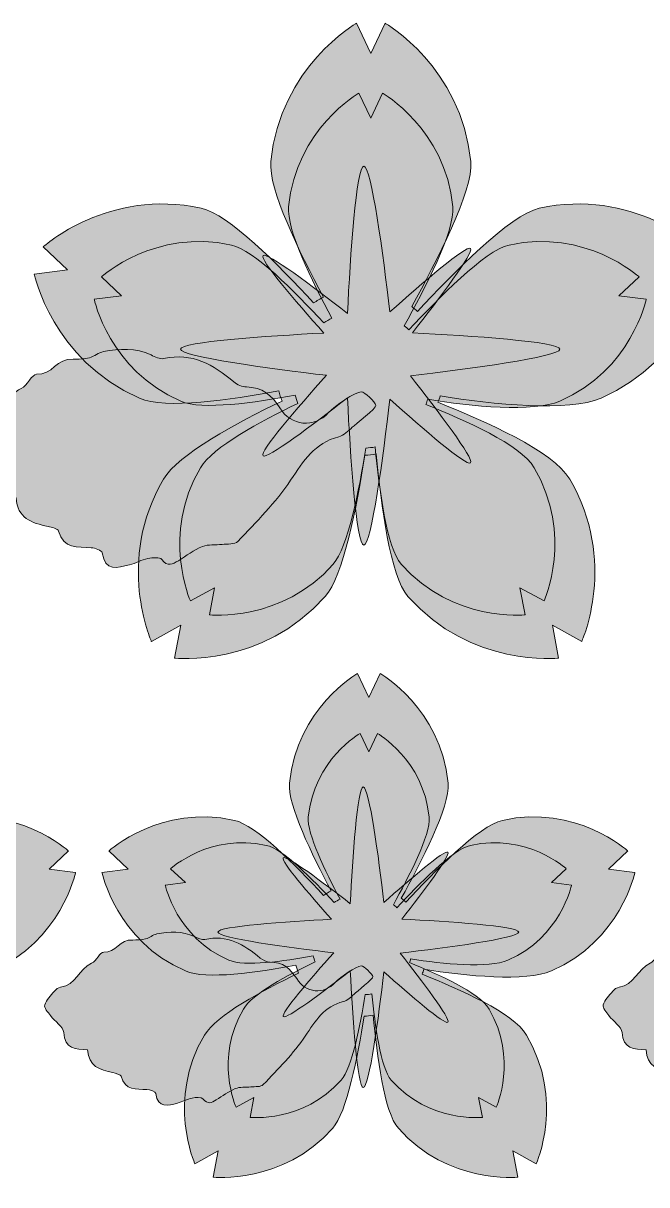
# Model space of a CAD drawing. Header units: inches. Extents: x 0 to 7.76, y -4.48 to -0.03.
# Drawn here: x 3.932 to 4.799, y -4.478 to -2.862 of the extents above; entities that cross this region are included whole.
import ezdxf

# ---------------------------------------------------------------- set-up
doc = ezdxf.new("R2010")
doc.units = ezdxf.units.IN
doc.header["$MEASUREMENT"] = 0
doc.layers.add('Layer 1', color=7, linetype='Continuous')

msp = doc.modelspace()

# ---------------------------------------------------------------- hatches: boundary and pattern name
at = {"layer": 'Layer 1', "true_color": 0xf39dc3}
h = msp.add_hatch(color=21, dxfattribs=at)
h.dxf.hatch_style = 2
edge = h.paths.add_edge_path()
edge.add_spline(control_points=[(4.8357, -3.2049), (4.8357, -3.2049), (4.8697, -3.1729), (4.8697, -3.1729), (4.8697, -3.1729), (4.779, -3.0905), (4.6498, -3.1192), (4.6087, -3.1283), (4.5295, -3.2103), (4.4804, -3.2628), (4.4779, -3.2604), (4.4752, -3.2582), (4.4725, -3.256), (4.5065, -3.1937), (4.5585, -3.095), (4.5546, -3.0542), (4.5419, -2.9224), (4.4355, -2.8616), (4.4355, -2.8616), (4.4355, -2.8616), (4.4156, -2.9039), (4.4156, -2.9039), (4.4156, -2.9039), (4.3957, -2.8616), (4.3957, -2.8616), (4.3957, -2.8616), (4.2893, -2.9224), (4.2766, -3.0542), (4.273, -3.0923), (4.3158, -3.1795), (4.3498, -3.2431), (4.345, -3.2454), (4.3404, -3.2479), (4.3361, -3.2509), (4.2866, -3.1973), (4.2181, -3.1276), (4.1798, -3.1192), (4.0506, -3.0905), (3.9599, -3.1729), (3.9599, -3.1729), (3.9599, -3.1729), (3.994, -3.2049), (3.994, -3.2049), (3.994, -3.2049), (3.9476, -3.2108), (3.9476, -3.2108), (3.9476, -3.2108), (3.9726, -3.3307), (4.0939, -3.3835), (4.1303, -3.3993), (4.2202, -3.386), (4.2878, -3.3733), (4.289, -3.3782), (4.2904, -3.3829), (4.2921, -3.3875), (4.2293, -3.4177), (4.1479, -3.4614), (4.1273, -3.4963), (4.0601, -3.6103), (4.1105, -3.722), (4.1105, -3.722), (4.1105, -3.722), (4.1514, -3.6995), (4.1514, -3.6995), (4.1514, -3.6995), (4.1427, -3.7454), (4.1427, -3.7454), (4.1427, -3.7454), (4.2645, -3.7588), (4.3522, -3.6596), (4.3771, -3.6314), (4.3961, -3.5343), (4.4074, -3.463), (4.4127, -3.4627), (4.4179, -3.4621), (4.4229, -3.4611), (4.4304, -3.5327), (4.4422, -3.6312), (4.4673, -3.6596), (4.555, -3.7588), (4.6768, -3.7454), (4.6768, -3.7454), (4.6768, -3.7454), (4.6681, -3.6995), (4.6681, -3.6995), (4.6681, -3.6995), (4.709, -3.722), (4.709, -3.722), (4.709, -3.722), (4.7594, -3.6103), (4.6922, -3.4963), (4.6687, -3.4564), (4.5751, -3.4163), (4.509, -3.3892), (4.5101, -3.3863), (4.5112, -3.3834), (4.5121, -3.3804), (4.5849, -3.3927), (4.6915, -3.4027), (4.7357, -3.3835), (4.8571, -3.3307), (4.882, -3.2108), (4.882, -3.2108), (4.882, -3.2108), (4.8357, -3.2049), (4.8357, -3.2049)], knot_values=[0, 0, 0, 0, 1, 1, 1, 2, 2, 2, 3, 3, 3, 4, 4, 4, 5, 5, 5, 6, 6, 6, 7, 7, 7, 8, 8, 8, 9, 9, 9, 10, 10, 10, 11, 11, 11, 12, 12, 12, 13, 13, 13, 14, 14, 14, 15, 15, 15, 16, 16, 16, 17, 17, 17, 18, 18, 18, 19, 19, 19, 20, 20, 20, 21, 21, 21, 22, 22, 22, 23, 23, 23, 24, 24, 24, 25, 25, 25, 26, 26, 26, 27, 27, 27, 28, 28, 28, 29, 29, 29, 30, 30, 30, 31, 31, 31, 32, 32, 32, 33, 33, 33, 34, 34, 34, 35, 35, 35, 35], degree=3, periodic=1)
at = {"layer": 'Layer 1', "true_color": 0xf5b9d4}
h = msp.add_hatch(color=254, dxfattribs=at)
h.dxf.hatch_style = 2
edge = h.paths.add_edge_path()
edge.add_spline(control_points=[(4.7606, -3.2409), (4.7606, -3.2409), (4.7886, -3.2146), (4.7886, -3.2146), (4.7886, -3.2146), (4.7141, -3.1469), (4.6079, -3.1704), (4.5741, -3.1779), (4.509, -3.2454), (4.4687, -3.2885), (4.4666, -3.2865), (4.4645, -3.2846), (4.4622, -3.2829), (4.4902, -3.2317), (4.5329, -3.1506), (4.5297, -3.1171), (4.5192, -3.0088), (4.4318, -2.9589), (4.4318, -2.9589), (4.4318, -2.9589), (4.4155, -2.9936), (4.4155, -2.9936), (4.4155, -2.9936), (4.3991, -2.9589), (4.3991, -2.9589), (4.3991, -2.9589), (4.3117, -3.0088), (4.3013, -3.1171), (4.2983, -3.1484), (4.3335, -3.2201), (4.3614, -3.2723), (4.3575, -3.2742), (4.3537, -3.2763), (4.3501, -3.2787), (4.3095, -3.2346), (4.2531, -3.1774), (4.2217, -3.1704), (4.1156, -3.1469), (4.041, -3.2146), (4.041, -3.2146), (4.041, -3.2146), (4.069, -3.2409), (4.069, -3.2409), (4.069, -3.2409), (4.0309, -3.2457), (4.0309, -3.2457), (4.0309, -3.2457), (4.0514, -3.3443), (4.1512, -3.3876), (4.181, -3.4006), (4.2549, -3.3897), (4.3105, -3.3793), (4.3114, -3.3833), (4.3126, -3.3871), (4.314, -3.3909), (4.2623, -3.4158), (4.1955, -3.4517), (4.1786, -3.4803), (4.1234, -3.574), (4.1648, -3.6658), (4.1648, -3.6658), (4.1648, -3.6658), (4.1984, -3.6473), (4.1984, -3.6473), (4.1984, -3.6473), (4.1912, -3.685), (4.1912, -3.685), (4.1912, -3.685), (4.2913, -3.696), (4.3634, -3.6145), (4.3838, -3.5914), (4.3995, -3.5116), (4.4087, -3.4529), (4.413, -3.4527), (4.4173, -3.4522), (4.4215, -3.4514), (4.4276, -3.5102), (4.4373, -3.5912), (4.458, -3.6145), (4.53, -3.696), (4.6301, -3.685), (4.6301, -3.685), (4.6301, -3.685), (4.6229, -3.6473), (4.6229, -3.6473), (4.6229, -3.6473), (4.6566, -3.6658), (4.6566, -3.6658), (4.6566, -3.6658), (4.6979, -3.574), (4.6427, -3.4803), (4.6234, -3.4475), (4.5465, -3.4146), (4.4922, -3.3923), (4.4931, -3.3899), (4.494, -3.3875), (4.4947, -3.3851), (4.5545, -3.3952), (4.6422, -3.4034), (4.6785, -3.3876), (4.7782, -3.3443), (4.7987, -3.2457), (4.7987, -3.2457), (4.7987, -3.2457), (4.7606, -3.2409), (4.7606, -3.2409)], knot_values=[0, 0, 0, 0, 1, 1, 1, 2, 2, 2, 3, 3, 3, 4, 4, 4, 5, 5, 5, 6, 6, 6, 7, 7, 7, 8, 8, 8, 9, 9, 9, 10, 10, 10, 11, 11, 11, 12, 12, 12, 13, 13, 13, 14, 14, 14, 15, 15, 15, 16, 16, 16, 17, 17, 17, 18, 18, 18, 19, 19, 19, 20, 20, 20, 21, 21, 21, 22, 22, 22, 23, 23, 23, 24, 24, 24, 25, 25, 25, 26, 26, 26, 27, 27, 27, 28, 28, 28, 29, 29, 29, 30, 30, 30, 31, 31, 31, 32, 32, 32, 33, 33, 33, 34, 34, 34, 35, 35, 35, 35], degree=3, periodic=1)
at = {"layer": 'Layer 1', "true_color": 0xec008b}
h = msp.add_hatch(color=230, dxfattribs=at)
h.dxf.hatch_style = 2
edge = h.paths.add_edge_path()
edge.add_spline(control_points=[(4.6786, -3.3153), (4.6786, -3.3048), (4.5522, -3.2966), (4.4736, -3.2926), (4.5109, -3.2447), (4.5594, -3.1804), (4.5542, -3.1752), (4.5489, -3.1699), (4.4873, -3.2231), (4.4422, -3.2635), (4.4328, -3.1847), (4.4163, -3.0606), (4.4059, -3.0606), (4.3953, -3.0606), (4.3871, -3.1869), (4.3831, -3.2655), (4.3352, -3.2282), (4.2709, -3.1797), (4.2657, -3.185), (4.2605, -3.1901), (4.3105, -3.2482), (4.3504, -3.2929), (4.2715, -3.297), (4.1511, -3.305), (4.1511, -3.3153), (4.1511, -3.3258), (4.2753, -3.3423), (4.354, -3.3517), (4.3136, -3.3968), (4.2604, -3.4584), (4.2657, -3.4637), (4.2709, -3.4689), (4.3352, -3.4204), (4.3831, -3.3831), (4.3871, -3.4617), (4.3953, -3.5881), (4.4059, -3.5881), (4.4163, -3.5881), (4.4328, -3.4639), (4.4422, -3.3851), (4.4873, -3.4255), (4.5489, -3.4787), (4.5542, -3.4735), (4.5595, -3.4681), (4.5083, -3.4004), (4.4706, -3.3523), (4.549, -3.343), (4.6786, -3.3261), (4.6786, -3.3153)], knot_values=[0, 0, 0, 0, 1, 1, 1, 2, 2, 2, 3, 3, 3, 4, 4, 4, 5, 5, 5, 6, 6, 6, 7, 7, 7, 8, 8, 8, 9, 9, 9, 10, 10, 10, 11, 11, 11, 12, 12, 12, 13, 13, 13, 14, 14, 14, 15, 15, 15, 16, 16, 16, 16], degree=3, periodic=1)
at = {"layer": 'Layer 1', "true_color": 0x38b449}
h = msp.add_hatch(color=95, dxfattribs=at)
h.dxf.hatch_style = 2
edge = h.paths.add_edge_path()
edge.add_spline(control_points=[(3.9226, -3.5221), (3.9013, -3.5208), (3.8827, -3.5202), (3.8806, -3.4917), (3.8798, -3.4813), (3.865, -3.4721), (3.8573, -3.4618), (3.853, -3.4561), (3.8459, -3.448), (3.8474, -3.4432), (3.8502, -3.4342), (3.8579, -3.4265), (3.8643, -3.4189), (3.867, -3.4157), (3.8713, -3.4125), (3.8752, -3.4121), (3.9018, -3.4091), (3.9076, -3.3796), (3.9295, -3.3701), (3.9381, -3.3664), (3.9443, -3.3498), (3.9508, -3.3503), (3.9723, -3.3519), (3.9792, -3.3273), (4.0016, -3.3292), (4.0091, -3.3289), (4.0172, -3.3295), (4.0243, -3.3273), (4.0312, -3.3252), (4.0368, -3.3201), (4.0441, -3.3186), (4.0657, -3.3145), (4.0886, -3.313), (4.1101, -3.3233), (4.1156, -3.326), (4.1226, -3.3296), (4.1279, -3.3284), (4.1673, -3.3194), (4.1969, -3.3371), (4.2251, -3.3609), (4.2297, -3.3648), (4.2366, -3.3679), (4.2425, -3.3679), (4.2644, -3.368), (4.2782, -3.3794), (4.289, -3.397), (4.3048, -3.4227), (4.3366, -3.4255), (4.3568, -3.4036), (4.3652, -3.3945), (4.3939, -3.3746), (4.4023, -3.3745), (4.4068, -3.3745), (4.4214, -3.389), (4.4228, -3.3935), (4.4239, -3.3971), (4.3936, -3.4204), (4.3898, -3.424), (4.3843, -3.4293), (4.378, -3.4355), (4.371, -3.4373), (4.3376, -3.4457), (4.3219, -3.4708), (4.3041, -3.4977), (4.2836, -3.5288), (4.2562, -3.5556), (4.2306, -3.5831), (4.2266, -3.5874), (4.2162, -3.5861), (4.2087, -3.587), (4.1996, -3.5881), (4.1896, -3.5867), (4.1815, -3.59), (4.1697, -3.5949), (4.1592, -3.6029), (4.1481, -3.6097), (4.1399, -3.6148), (4.133, -3.6186), (4.1248, -3.608), (4.1221, -3.6045), (4.1119, -3.6053), (4.1057, -3.6066), (4.0969, -3.6084), (4.0887, -3.6133), (4.08, -3.6155), (4.0633, -3.6198), (4.0461, -3.625), (4.042, -3.5987), (4.0415, -3.5955), (4.0321, -3.5919), (4.0266, -3.5916), (4.0079, -3.5906), (3.9881, -3.5937), (3.9814, -3.5684), (3.9806, -3.5652), (3.972, -3.5632), (3.9667, -3.562), (3.9442, -3.5572), (3.9235, -3.5506), (3.9226, -3.5221)], knot_values=[0, 0, 0, 0, 1, 1, 1, 2, 2, 2, 3, 3, 3, 4, 4, 4, 5, 5, 5, 6, 6, 6, 7, 7, 7, 8, 8, 8, 9, 9, 9, 10, 10, 10, 11, 11, 11, 12, 12, 12, 13, 13, 13, 14, 14, 14, 15, 15, 15, 16, 16, 16, 17, 17, 17, 18, 18, 18, 19, 19, 19, 20, 20, 20, 21, 21, 21, 22, 22, 22, 23, 23, 23, 24, 24, 24, 25, 25, 25, 26, 26, 26, 27, 27, 27, 28, 28, 28, 29, 29, 29, 30, 30, 30, 31, 31, 31, 32, 32, 32, 33, 33, 33, 33], degree=3, periodic=1)
at = {"layer": 'Layer 1', "true_color": 0xf39dc3}
h = msp.add_hatch(color=21, dxfattribs=at)
h.dxf.hatch_style = 2
edge = h.paths.add_edge_path()
edge.add_spline(control_points=[(3.9682, -4.0391), (3.9682, -4.0391), (3.9953, -4.0137), (3.9953, -4.0137), (3.9953, -4.0137), (3.9233, -3.9483), (3.8208, -3.9711), (3.7882, -3.9783), (3.7254, -4.0434), (3.6865, -4.085), (3.6845, -4.0831), (3.6824, -4.0813), (3.6802, -4.0796), (3.7072, -4.0302), (3.7484, -3.9519), (3.7453, -3.9195), (3.7353, -3.815), (3.6509, -3.7668), (3.6509, -3.7668), (3.6509, -3.7668), (3.6351, -3.8003), (3.6351, -3.8003), (3.6351, -3.8003), (3.6193, -3.7668), (3.6193, -3.7668), (3.6193, -3.7668), (3.5349, -3.815), (3.5249, -3.9195), (3.522, -3.9497), (3.5559, -4.0189), (3.5829, -4.0694), (3.5791, -4.0712), (3.5755, -4.0732), (3.572, -4.0755), (3.5328, -4.033), (3.4784, -3.9778), (3.4481, -3.9711), (3.3456, -3.9483), (3.2737, -4.0137), (3.2737, -4.0137), (3.2737, -4.0137), (3.3007, -4.0391), (3.3007, -4.0391), (3.3007, -4.0391), (3.2639, -4.0437), (3.2639, -4.0437), (3.2639, -4.0437), (3.2837, -4.1389), (3.38, -4.1807), (3.4088, -4.1933), (3.4801, -4.1827), (3.5337, -4.1727), (3.5346, -4.1765), (3.5358, -4.1802), (3.5371, -4.1839), (3.4873, -4.2079), (3.4227, -4.2425), (3.4064, -4.2701), (3.3532, -4.3606), (3.3931, -4.4492), (3.3931, -4.4492), (3.3931, -4.4492), (3.4256, -4.4313), (3.4256, -4.4313), (3.4256, -4.4313), (3.4186, -4.4678), (3.4186, -4.4678), (3.4186, -4.4678), (3.5152, -4.4783), (3.5848, -4.3997), (3.6046, -4.3774), (3.6196, -4.3004), (3.6286, -4.2437), (3.6327, -4.2435), (3.6369, -4.2431), (3.6409, -4.2423), (3.6468, -4.299), (3.6562, -4.3772), (3.6761, -4.3997), (3.7456, -4.4783), (3.8423, -4.4678), (3.8423, -4.4678), (3.8423, -4.4678), (3.8353, -4.4313), (3.8353, -4.4313), (3.8353, -4.4313), (3.8678, -4.4492), (3.8678, -4.4492), (3.8678, -4.4492), (3.9077, -4.3606), (3.8544, -4.2701), (3.8358, -4.2385), (3.7616, -4.2067), (3.7091, -4.1852), (3.71, -4.1829), (3.7109, -4.1806), (3.7116, -4.1782), (3.7693, -4.188), (3.8539, -4.1959), (3.889, -4.1807), (3.9852, -4.1389), (4.005, -4.0437), (4.005, -4.0437), (4.005, -4.0437), (3.9682, -4.0391), (3.9682, -4.0391)], knot_values=[0, 0, 0, 0, 1, 1, 1, 2, 2, 2, 3, 3, 3, 4, 4, 4, 5, 5, 5, 6, 6, 6, 7, 7, 7, 8, 8, 8, 9, 9, 9, 10, 10, 10, 11, 11, 11, 12, 12, 12, 13, 13, 13, 14, 14, 14, 15, 15, 15, 16, 16, 16, 17, 17, 17, 18, 18, 18, 19, 19, 19, 20, 20, 20, 21, 21, 21, 22, 22, 22, 23, 23, 23, 24, 24, 24, 25, 25, 25, 26, 26, 26, 27, 27, 27, 28, 28, 28, 29, 29, 29, 30, 30, 30, 31, 31, 31, 32, 32, 32, 33, 33, 33, 34, 34, 34, 35, 35, 35, 35], degree=3, periodic=1)
h = msp.add_hatch(color=21, dxfattribs=at)
h.dxf.hatch_style = 2
edge = h.paths.add_edge_path()
edge.add_spline(control_points=[(4.746, -4.0391), (4.746, -4.0391), (4.773, -4.0137), (4.773, -4.0137), (4.773, -4.0137), (4.7011, -3.9483), (4.5986, -3.9711), (4.566, -3.9783), (4.5032, -4.0434), (4.4643, -4.085), (4.4623, -4.0831), (4.4602, -4.0813), (4.458, -4.0796), (4.485, -4.0302), (4.5262, -3.9519), (4.5231, -3.9195), (4.513, -3.815), (4.4286, -3.7668), (4.4286, -3.7668), (4.4286, -3.7668), (4.4129, -3.8003), (4.4129, -3.8003), (4.4129, -3.8003), (4.3971, -3.7668), (4.3971, -3.7668), (4.3971, -3.7668), (4.3127, -3.815), (4.3026, -3.9195), (4.2997, -3.9497), (4.3337, -4.0189), (4.3606, -4.0694), (4.3569, -4.0712), (4.3532, -4.0732), (4.3498, -4.0755), (4.3105, -4.033), (4.2562, -3.9778), (4.2259, -3.9711), (4.1234, -3.9483), (4.0514, -4.0137), (4.0514, -4.0137), (4.0514, -4.0137), (4.0784, -4.0391), (4.0784, -4.0391), (4.0784, -4.0391), (4.0417, -4.0437), (4.0417, -4.0437), (4.0417, -4.0437), (4.0615, -4.1389), (4.1577, -4.1807), (4.1866, -4.1933), (4.2579, -4.1827), (4.3115, -4.1727), (4.3124, -4.1765), (4.3136, -4.1802), (4.3149, -4.1839), (4.2651, -4.2079), (4.2005, -4.2425), (4.1842, -4.2701), (4.1309, -4.3606), (4.1709, -4.4492), (4.1709, -4.4492), (4.1709, -4.4492), (4.2033, -4.4313), (4.2033, -4.4313), (4.2033, -4.4313), (4.1964, -4.4678), (4.1964, -4.4678), (4.1964, -4.4678), (4.293, -4.4783), (4.3626, -4.3997), (4.3823, -4.3774), (4.3974, -4.3004), (4.4063, -4.2437), (4.4105, -4.2435), (4.4147, -4.2431), (4.4187, -4.2423), (4.4246, -4.299), (4.4339, -4.3772), (4.4539, -4.3997), (4.5234, -4.4783), (4.62, -4.4678), (4.62, -4.4678), (4.62, -4.4678), (4.6131, -4.4313), (4.6131, -4.4313), (4.6131, -4.4313), (4.6456, -4.4492), (4.6456, -4.4492), (4.6456, -4.4492), (4.6855, -4.3606), (4.6322, -4.2701), (4.6136, -4.2385), (4.5393, -4.2067), (4.4869, -4.1852), (4.4878, -4.1829), (4.4887, -4.1806), (4.4894, -4.1782), (4.5471, -4.188), (4.6317, -4.1959), (4.6667, -4.1807), (4.763, -4.1389), (4.7828, -4.0437), (4.7828, -4.0437), (4.7828, -4.0437), (4.746, -4.0391), (4.746, -4.0391)], knot_values=[0, 0, 0, 0, 1, 1, 1, 2, 2, 2, 3, 3, 3, 4, 4, 4, 5, 5, 5, 6, 6, 6, 7, 7, 7, 8, 8, 8, 9, 9, 9, 10, 10, 10, 11, 11, 11, 12, 12, 12, 13, 13, 13, 14, 14, 14, 15, 15, 15, 16, 16, 16, 17, 17, 17, 18, 18, 18, 19, 19, 19, 20, 20, 20, 21, 21, 21, 22, 22, 22, 23, 23, 23, 24, 24, 24, 25, 25, 25, 26, 26, 26, 27, 27, 27, 28, 28, 28, 29, 29, 29, 30, 30, 30, 31, 31, 31, 32, 32, 32, 33, 33, 33, 34, 34, 34, 35, 35, 35, 35], degree=3, periodic=1)
at = {"layer": 'Layer 1', "true_color": 0xf5b9d4}
h = msp.add_hatch(color=254, dxfattribs=at)
h.dxf.hatch_style = 2
edge = h.paths.add_edge_path()
edge.add_spline(control_points=[(4.6667, -4.0577), (4.6667, -4.0577), (4.6873, -4.0384), (4.6873, -4.0384), (4.6873, -4.0384), (4.6325, -3.9885), (4.5543, -4.0059), (4.5295, -4.0114), (4.4816, -4.061), (4.4519, -4.0927), (4.4504, -4.0913), (4.4488, -4.0899), (4.4471, -4.0886), (4.4677, -4.0509), (4.4991, -3.9912), (4.4967, -3.9666), (4.4891, -3.8869), (4.4247, -3.8501), (4.4247, -3.8501), (4.4247, -3.8501), (4.4127, -3.8757), (4.4127, -3.8757), (4.4127, -3.8757), (4.4007, -3.8501), (4.4007, -3.8501), (4.4007, -3.8501), (4.3363, -3.8869), (4.3287, -3.9666), (4.3265, -3.9896), (4.3524, -4.0424), (4.3729, -4.0808), (4.37, -4.0822), (4.3673, -4.0837), (4.3646, -4.0855), (4.3347, -4.0531), (4.2933, -4.011), (4.2701, -4.0059), (4.192, -3.9885), (4.1372, -4.0384), (4.1372, -4.0384), (4.1372, -4.0384), (4.1578, -4.0577), (4.1578, -4.0577), (4.1578, -4.0577), (4.1297, -4.0612), (4.1297, -4.0612), (4.1297, -4.0612), (4.1448, -4.1338), (4.2182, -4.1657), (4.2402, -4.1753), (4.2945, -4.1672), (4.3355, -4.1596), (4.3361, -4.1625), (4.337, -4.1653), (4.338, -4.1681), (4.3, -4.1864), (4.2508, -4.2128), (4.2384, -4.2339), (4.1978, -4.3028), (4.2282, -4.3704), (4.2282, -4.3704), (4.2282, -4.3704), (4.253, -4.3568), (4.253, -4.3568), (4.253, -4.3568), (4.2477, -4.3845), (4.2477, -4.3845), (4.2477, -4.3845), (4.3213, -4.3926), (4.3744, -4.3327), (4.3894, -4.3156), (4.4009, -4.2569), (4.4077, -4.2137), (4.4109, -4.2136), (4.4141, -4.2132), (4.4171, -4.2126), (4.4216, -4.2559), (4.4288, -4.3155), (4.444, -4.3327), (4.497, -4.3926), (4.5707, -4.3845), (4.5707, -4.3845), (4.5707, -4.3845), (4.5654, -4.3568), (4.5654, -4.3568), (4.5654, -4.3568), (4.5901, -4.3704), (4.5901, -4.3704), (4.5901, -4.3704), (4.6206, -4.3028), (4.58, -4.2339), (4.5658, -4.2098), (4.5091, -4.1855), (4.4692, -4.1692), (4.4699, -4.1674), (4.4705, -4.1656), (4.471, -4.1638), (4.5151, -4.1713), (4.5796, -4.1773), (4.6063, -4.1657), (4.6797, -4.1338), (4.6947, -4.0612), (4.6947, -4.0612), (4.6947, -4.0612), (4.6667, -4.0577), (4.6667, -4.0577)], knot_values=[0, 0, 0, 0, 1, 1, 1, 2, 2, 2, 3, 3, 3, 4, 4, 4, 5, 5, 5, 6, 6, 6, 7, 7, 7, 8, 8, 8, 9, 9, 9, 10, 10, 10, 11, 11, 11, 12, 12, 12, 13, 13, 13, 14, 14, 14, 15, 15, 15, 16, 16, 16, 17, 17, 17, 18, 18, 18, 19, 19, 19, 20, 20, 20, 21, 21, 21, 22, 22, 22, 23, 23, 23, 24, 24, 24, 25, 25, 25, 26, 26, 26, 27, 27, 27, 28, 28, 28, 29, 29, 29, 30, 30, 30, 31, 31, 31, 32, 32, 32, 33, 33, 33, 34, 34, 34, 35, 35, 35, 35], degree=3, periodic=1)
at = {"layer": 'Layer 1', "true_color": 0xec008b}
h = msp.add_hatch(color=230, dxfattribs=at)
h.dxf.hatch_style = 2
edge = h.paths.add_edge_path()
edge.add_spline(control_points=[(4.6214, -4.1267), (4.6214, -4.1183), (4.5212, -4.1118), (4.4588, -4.1086), (4.4885, -4.0706), (4.5269, -4.0196), (4.5228, -4.0155), (4.5186, -4.0113), (4.4697, -4.0535), (4.4339, -4.0855), (4.4265, -4.0231), (4.4134, -3.9246), (4.4051, -3.9246), (4.3967, -3.9246), (4.3903, -4.0248), (4.3871, -4.0871), (4.3491, -4.0575), (4.2981, -4.0191), (4.2939, -4.0232), (4.2899, -4.0273), (4.3295, -4.0734), (4.3611, -4.1088), (4.2986, -4.1121), (4.203, -4.1185), (4.203, -4.1267), (4.203, -4.135), (4.3015, -4.148), (4.364, -4.1555), (4.332, -4.1912), (4.2898, -4.2401), (4.2939, -4.2443), (4.2981, -4.2484), (4.3491, -4.21), (4.3871, -4.1804), (4.3903, -4.2428), (4.3967, -4.343), (4.4051, -4.343), (4.4134, -4.343), (4.4265, -4.2445), (4.4339, -4.182), (4.4697, -4.214), (4.5186, -4.2562), (4.5228, -4.2521), (4.527, -4.2478), (4.4864, -4.1942), (4.4565, -4.1559), (4.5187, -4.1486), (4.6214, -4.1352), (4.6214, -4.1267)], knot_values=[0, 0, 0, 0, 1, 1, 1, 2, 2, 2, 3, 3, 3, 4, 4, 4, 5, 5, 5, 6, 6, 6, 7, 7, 7, 8, 8, 8, 9, 9, 9, 10, 10, 10, 11, 11, 11, 12, 12, 12, 13, 13, 13, 14, 14, 14, 15, 15, 15, 16, 16, 16, 16], degree=3, periodic=1)
at = {"layer": 'Layer 1', "true_color": 0x38b449}
h = msp.add_hatch(color=95, dxfattribs=at)
h.dxf.hatch_style = 2
edge = h.paths.add_edge_path()
edge.add_spline(control_points=[(4.0218, -4.2907), (4.0049, -4.2896), (3.9902, -4.2891), (3.9885, -4.2666), (3.9879, -4.2583), (3.9762, -4.251), (3.97, -4.2428), (3.9666, -4.2383), (3.961, -4.2318), (3.9622, -4.228), (3.9644, -4.2209), (3.9705, -4.2148), (3.9756, -4.2088), (3.9777, -4.2063), (3.9812, -4.2037), (3.9843, -4.2034), (4.0054, -4.201), (4.0099, -4.1776), (4.0273, -4.1701), (4.0341, -4.1671), (4.0391, -4.154), (4.0442, -4.1544), (4.0612, -4.1557), (4.0667, -4.1362), (4.0845, -4.1377), (4.0905, -4.1374), (4.0969, -4.1379), (4.1025, -4.1362), (4.108, -4.1345), (4.1124, -4.1305), (4.1182, -4.1293), (4.1353, -4.126), (4.1535, -4.1248), (4.1705, -4.133), (4.175, -4.1351), (4.1805, -4.138), (4.1847, -4.137), (4.2159, -4.1298), (4.2394, -4.1439), (4.2618, -4.1628), (4.2654, -4.1659), (4.2709, -4.1684), (4.2755, -4.1684), (4.2929, -4.1684), (4.3039, -4.1774), (4.3125, -4.1914), (4.325, -4.2118), (4.3502, -4.2141), (4.3662, -4.1966), (4.3729, -4.1895), (4.3957, -4.1737), (4.4023, -4.1736), (4.4059, -4.1736), (4.4175, -4.1851), (4.4186, -4.1886), (4.4194, -4.1915), (4.3954, -4.21), (4.3924, -4.2129), (4.388, -4.2171), (4.383, -4.222), (4.3775, -4.2234), (4.351, -4.2301), (4.3385, -4.25), (4.3245, -4.2713), (4.3081, -4.2959), (4.2864, -4.3172), (4.2661, -4.339), (4.2629, -4.3425), (4.2547, -4.3414), (4.2488, -4.3421), (4.2416, -4.343), (4.2336, -4.3419), (4.2272, -4.3445), (4.2178, -4.3484), (4.2095, -4.3548), (4.2007, -4.3602), (4.1942, -4.3642), (4.1887, -4.3672), (4.1822, -4.3588), (4.1801, -4.356), (4.172, -4.3566), (4.167, -4.3577), (4.1601, -4.3591), (4.1536, -4.363), (4.1466, -4.3647), (4.1335, -4.3682), (4.1198, -4.3722), (4.1165, -4.3514), (4.1161, -4.3489), (4.1087, -4.346), (4.1043, -4.3458), (4.0895, -4.345), (4.0738, -4.3474), (4.0685, -4.3274), (4.0678, -4.3248), (4.061, -4.3232), (4.0568, -4.3223), (4.039, -4.3185), (4.0226, -4.3132), (4.0218, -4.2907)], knot_values=[0, 0, 0, 0, 1, 1, 1, 2, 2, 2, 3, 3, 3, 4, 4, 4, 5, 5, 5, 6, 6, 6, 7, 7, 7, 8, 8, 8, 9, 9, 9, 10, 10, 10, 11, 11, 11, 12, 12, 12, 13, 13, 13, 14, 14, 14, 15, 15, 15, 16, 16, 16, 17, 17, 17, 18, 18, 18, 19, 19, 19, 20, 20, 20, 21, 21, 21, 22, 22, 22, 23, 23, 23, 24, 24, 24, 25, 25, 25, 26, 26, 26, 27, 27, 27, 28, 28, 28, 29, 29, 29, 30, 30, 30, 31, 31, 31, 32, 32, 32, 33, 33, 33, 33], degree=3, periodic=1)
h = msp.add_hatch(color=95, dxfattribs=at)
h.dxf.hatch_style = 2
edge = h.paths.add_edge_path()
edge.add_spline(control_points=[(4.7984, -4.2907), (4.7815, -4.2896), (4.7667, -4.2891), (4.765, -4.2666), (4.7644, -4.2583), (4.7527, -4.251), (4.7466, -4.2428), (4.7431, -4.2383), (4.7376, -4.2318), (4.7387, -4.228), (4.7409, -4.2209), (4.747, -4.2148), (4.7521, -4.2088), (4.7542, -4.2063), (4.7577, -4.2037), (4.7608, -4.2034), (4.7819, -4.201), (4.7865, -4.1776), (4.8039, -4.1701), (4.8106, -4.1671), (4.8156, -4.154), (4.8207, -4.1544), (4.8378, -4.1557), (4.8432, -4.1362), (4.8611, -4.1377), (4.867, -4.1374), (4.8734, -4.1379), (4.879, -4.1362), (4.8845, -4.1345), (4.889, -4.1305), (4.8948, -4.1293), (4.9118, -4.126), (4.9301, -4.1248), (4.947, -4.133), (4.9515, -4.1351), (4.957, -4.138), (4.9612, -4.137), (4.9924, -4.1298), (5.0159, -4.1439), (5.0383, -4.1628), (5.0419, -4.1659), (5.0474, -4.1684), (5.0521, -4.1684), (5.0694, -4.1684), (5.0804, -4.1774), (5.089, -4.1914), (5.1015, -4.2118), (5.1267, -4.2141), (5.1428, -4.1966), (5.1494, -4.1895), (5.1722, -4.1737), (5.1788, -4.1736), (5.1824, -4.1736), (5.194, -4.1851), (5.1951, -4.1886), (5.1959, -4.1915), (5.1719, -4.21), (5.1689, -4.2129), (5.1646, -4.2171), (5.1596, -4.222), (5.154, -4.2234), (5.1275, -4.2301), (5.115, -4.25), (5.101, -4.2713), (5.0847, -4.2959), (5.063, -4.3172), (5.0427, -4.339), (5.0394, -4.3425), (5.0312, -4.3414), (5.0253, -4.3421), (5.0181, -4.343), (5.0102, -4.3419), (5.0037, -4.3445), (4.9943, -4.3484), (4.986, -4.3548), (4.9772, -4.3602), (4.9707, -4.3642), (4.9652, -4.3672), (4.9587, -4.3588), (4.9566, -4.356), (4.9485, -4.3566), (4.9436, -4.3577), (4.9366, -4.3591), (4.9301, -4.363), (4.9232, -4.3647), (4.91, -4.3682), (4.8964, -4.3722), (4.893, -4.3514), (4.8926, -4.3489), (4.8852, -4.346), (4.8809, -4.3458), (4.866, -4.345), (4.8503, -4.3474), (4.845, -4.3274), (4.8443, -4.3248), (4.8375, -4.3232), (4.8333, -4.3223), (4.8155, -4.3185), (4.7991, -4.3132), (4.7984, -4.2907)], knot_values=[0, 0, 0, 0, 1, 1, 1, 2, 2, 2, 3, 3, 3, 4, 4, 4, 5, 5, 5, 6, 6, 6, 7, 7, 7, 8, 8, 8, 9, 9, 9, 10, 10, 10, 11, 11, 11, 12, 12, 12, 13, 13, 13, 14, 14, 14, 15, 15, 15, 16, 16, 16, 17, 17, 17, 18, 18, 18, 19, 19, 19, 20, 20, 20, 21, 21, 21, 22, 22, 22, 23, 23, 23, 24, 24, 24, 25, 25, 25, 26, 26, 26, 27, 27, 27, 28, 28, 28, 29, 29, 29, 30, 30, 30, 31, 31, 31, 32, 32, 32, 33, 33, 33, 33], degree=3, periodic=1)

# ---------------------------------------------------------------- linework, layer by layer
at = {"layer": 'Layer 1', "lineweight": 0}
for points, knots in [([(4.8357, -3.2049), (4.8357, -3.2049), (4.8697, -3.1729), (4.8697, -3.1729), (4.8697, -3.1729), (4.779, -3.0905), (4.6498, -3.1192), (4.6087, -3.1283), (4.5295, -3.2103), (4.4804, -3.2628), (4.4779, -3.2604), (4.4752, -3.2582), (4.4725, -3.256), (4.5065, -3.1937), (4.5585, -3.095), (4.5546, -3.0542), (4.5419, -2.9224), (4.4355, -2.8616), (4.4355, -2.8616), (4.4355, -2.8616), (4.4156, -2.9039), (4.4156, -2.9039), (4.4156, -2.9039), (4.3957, -2.8616), (4.3957, -2.8616), (4.3957, -2.8616), (4.2893, -2.9224), (4.2766, -3.0542), (4.273, -3.0923), (4.3158, -3.1795), (4.3498, -3.2431), (4.345, -3.2454), (4.3404, -3.2479), (4.3361, -3.2509), (4.2866, -3.1973), (4.2181, -3.1276), (4.1798, -3.1192), (4.0506, -3.0905), (3.9599, -3.1729), (3.9599, -3.1729), (3.9599, -3.1729), (3.994, -3.2049), (3.994, -3.2049), (3.994, -3.2049), (3.9476, -3.2108), (3.9476, -3.2108), (3.9476, -3.2108), (3.9726, -3.3307), (4.0939, -3.3835), (4.1303, -3.3993), (4.2202, -3.386), (4.2878, -3.3733), (4.289, -3.3782), (4.2904, -3.3829), (4.2921, -3.3875), (4.2293, -3.4177), (4.1479, -3.4614), (4.1273, -3.4963), (4.0601, -3.6103), (4.1105, -3.722), (4.1105, -3.722), (4.1105, -3.722), (4.1514, -3.6995), (4.1514, -3.6995), (4.1514, -3.6995), (4.1427, -3.7454), (4.1427, -3.7454), (4.1427, -3.7454), (4.2645, -3.7588), (4.3522, -3.6596), (4.3771, -3.6314), (4.3961, -3.5343), (4.4074, -3.463), (4.4127, -3.4627), (4.4179, -3.4621), (4.4229, -3.4611), (4.4304, -3.5327), (4.4422, -3.6312), (4.4673, -3.6596), (4.555, -3.7588), (4.6768, -3.7454), (4.6768, -3.7454), (4.6768, -3.7454), (4.6681, -3.6995), (4.6681, -3.6995), (4.6681, -3.6995), (4.709, -3.722), (4.709, -3.722), (4.709, -3.722), (4.7594, -3.6103), (4.6922, -3.4963), (4.6687, -3.4564), (4.5751, -3.4163), (4.509, -3.3892), (4.5101, -3.3863), (4.5112, -3.3834), (4.5121, -3.3804), (4.5849, -3.3927), (4.6915, -3.4027), (4.7357, -3.3835), (4.8571, -3.3307), (4.882, -3.2108), (4.882, -3.2108), (4.882, -3.2108), (4.8357, -3.2049), (4.8357, -3.2049)], [0, 0, 0, 0, 1, 1, 1, 2, 2, 2, 3, 3, 3, 4, 4, 4, 5, 5, 5, 6, 6, 6, 7, 7, 7, 8, 8, 8, 9, 9, 9, 10, 10, 10, 11, 11, 11, 12, 12, 12, 13, 13, 13, 14, 14, 14, 15, 15, 15, 16, 16, 16, 17, 17, 17, 18, 18, 18, 19, 19, 19, 20, 20, 20, 21, 21, 21, 22, 22, 22, 23, 23, 23, 24, 24, 24, 25, 25, 25, 26, 26, 26, 27, 27, 27, 28, 28, 28, 29, 29, 29, 30, 30, 30, 31, 31, 31, 32, 32, 32, 33, 33, 33, 34, 34, 34, 35, 35, 35, 35]), ([(4.7606, -3.2409), (4.7606, -3.2409), (4.7886, -3.2146), (4.7886, -3.2146), (4.7886, -3.2146), (4.7141, -3.1469), (4.6079, -3.1704), (4.5741, -3.1779), (4.509, -3.2454), (4.4687, -3.2885), (4.4666, -3.2865), (4.4645, -3.2846), (4.4622, -3.2829), (4.4902, -3.2317), (4.5329, -3.1506), (4.5297, -3.1171), (4.5192, -3.0088), (4.4318, -2.9589), (4.4318, -2.9589), (4.4318, -2.9589), (4.4155, -2.9936), (4.4155, -2.9936), (4.4155, -2.9936), (4.3991, -2.9589), (4.3991, -2.9589), (4.3991, -2.9589), (4.3117, -3.0088), (4.3013, -3.1171), (4.2983, -3.1484), (4.3335, -3.2201), (4.3614, -3.2723), (4.3575, -3.2742), (4.3537, -3.2763), (4.3501, -3.2787), (4.3095, -3.2346), (4.2531, -3.1774), (4.2217, -3.1704), (4.1156, -3.1469), (4.041, -3.2146), (4.041, -3.2146), (4.041, -3.2146), (4.069, -3.2409), (4.069, -3.2409), (4.069, -3.2409), (4.0309, -3.2457), (4.0309, -3.2457), (4.0309, -3.2457), (4.0514, -3.3443), (4.1512, -3.3876), (4.181, -3.4006), (4.2549, -3.3897), (4.3105, -3.3793), (4.3114, -3.3833), (4.3126, -3.3871), (4.314, -3.3909), (4.2623, -3.4158), (4.1955, -3.4517), (4.1786, -3.4803), (4.1234, -3.574), (4.1648, -3.6658), (4.1648, -3.6658), (4.1648, -3.6658), (4.1984, -3.6473), (4.1984, -3.6473), (4.1984, -3.6473), (4.1912, -3.685), (4.1912, -3.685), (4.1912, -3.685), (4.2913, -3.696), (4.3634, -3.6145), (4.3838, -3.5914), (4.3995, -3.5116), (4.4087, -3.4529), (4.413, -3.4527), (4.4173, -3.4522), (4.4215, -3.4514), (4.4276, -3.5102), (4.4373, -3.5912), (4.458, -3.6145), (4.53, -3.696), (4.6301, -3.685), (4.6301, -3.685), (4.6301, -3.685), (4.6229, -3.6473), (4.6229, -3.6473), (4.6229, -3.6473), (4.6566, -3.6658), (4.6566, -3.6658), (4.6566, -3.6658), (4.6979, -3.574), (4.6427, -3.4803), (4.6234, -3.4475), (4.5465, -3.4146), (4.4922, -3.3923), (4.4931, -3.3899), (4.494, -3.3875), (4.4947, -3.3851), (4.5545, -3.3952), (4.6422, -3.4034), (4.6785, -3.3876), (4.7782, -3.3443), (4.7987, -3.2457), (4.7987, -3.2457), (4.7987, -3.2457), (4.7606, -3.2409), (4.7606, -3.2409)], [0, 0, 0, 0, 1, 1, 1, 2, 2, 2, 3, 3, 3, 4, 4, 4, 5, 5, 5, 6, 6, 6, 7, 7, 7, 8, 8, 8, 9, 9, 9, 10, 10, 10, 11, 11, 11, 12, 12, 12, 13, 13, 13, 14, 14, 14, 15, 15, 15, 16, 16, 16, 17, 17, 17, 18, 18, 18, 19, 19, 19, 20, 20, 20, 21, 21, 21, 22, 22, 22, 23, 23, 23, 24, 24, 24, 25, 25, 25, 26, 26, 26, 27, 27, 27, 28, 28, 28, 29, 29, 29, 30, 30, 30, 31, 31, 31, 32, 32, 32, 33, 33, 33, 34, 34, 34, 35, 35, 35, 35]), ([(4.6786, -3.3153), (4.6786, -3.3048), (4.5522, -3.2966), (4.4736, -3.2926), (4.5109, -3.2447), (4.5594, -3.1804), (4.5542, -3.1752), (4.5489, -3.1699), (4.4873, -3.2231), (4.4422, -3.2635), (4.4328, -3.1847), (4.4163, -3.0606), (4.4059, -3.0606), (4.3953, -3.0606), (4.3871, -3.1869), (4.3831, -3.2655), (4.3352, -3.2282), (4.2709, -3.1797), (4.2657, -3.185), (4.2605, -3.1901), (4.3105, -3.2482), (4.3504, -3.2929), (4.2715, -3.297), (4.1511, -3.305), (4.1511, -3.3153), (4.1511, -3.3258), (4.2753, -3.3423), (4.354, -3.3517), (4.3136, -3.3968), (4.2604, -3.4584), (4.2657, -3.4637), (4.2709, -3.4689), (4.3352, -3.4204), (4.3831, -3.3831), (4.3871, -3.4617), (4.3953, -3.5881), (4.4059, -3.5881), (4.4163, -3.5881), (4.4328, -3.4639), (4.4422, -3.3851), (4.4873, -3.4255), (4.5489, -3.4787), (4.5542, -3.4735), (4.5595, -3.4681), (4.5083, -3.4004), (4.4706, -3.3523), (4.549, -3.343), (4.6786, -3.3261), (4.6786, -3.3153)], [0, 0, 0, 0, 1, 1, 1, 2, 2, 2, 3, 3, 3, 4, 4, 4, 5, 5, 5, 6, 6, 6, 7, 7, 7, 8, 8, 8, 9, 9, 9, 10, 10, 10, 11, 11, 11, 12, 12, 12, 13, 13, 13, 14, 14, 14, 15, 15, 15, 16, 16, 16, 16]), ([(3.9226, -3.5221), (3.9013, -3.5208), (3.8827, -3.5202), (3.8806, -3.4917), (3.8798, -3.4813), (3.865, -3.4721), (3.8573, -3.4618), (3.853, -3.4561), (3.8459, -3.448), (3.8474, -3.4432), (3.8502, -3.4342), (3.8579, -3.4265), (3.8643, -3.4189), (3.867, -3.4157), (3.8713, -3.4125), (3.8752, -3.4121), (3.9018, -3.4091), (3.9076, -3.3796), (3.9295, -3.3701), (3.9381, -3.3664), (3.9443, -3.3498), (3.9508, -3.3503), (3.9723, -3.3519), (3.9792, -3.3273), (4.0016, -3.3292), (4.0091, -3.3289), (4.0172, -3.3295), (4.0243, -3.3273), (4.0312, -3.3252), (4.0368, -3.3201), (4.0441, -3.3186), (4.0657, -3.3145), (4.0886, -3.313), (4.1101, -3.3233), (4.1156, -3.326), (4.1226, -3.3296), (4.1279, -3.3284), (4.1673, -3.3194), (4.1969, -3.3371), (4.2251, -3.3609), (4.2297, -3.3648), (4.2366, -3.3679), (4.2425, -3.3679), (4.2644, -3.368), (4.2782, -3.3794), (4.289, -3.397), (4.3048, -3.4227), (4.3366, -3.4255), (4.3568, -3.4036), (4.3652, -3.3945), (4.3939, -3.3746), (4.4023, -3.3745), (4.4068, -3.3745), (4.4214, -3.389), (4.4228, -3.3935), (4.4239, -3.3971), (4.3936, -3.4204), (4.3898, -3.424), (4.3843, -3.4293), (4.378, -3.4355), (4.371, -3.4373), (4.3376, -3.4457), (4.3219, -3.4708), (4.3041, -3.4977), (4.2836, -3.5288), (4.2562, -3.5556), (4.2306, -3.5831), (4.2266, -3.5874), (4.2162, -3.5861), (4.2087, -3.587), (4.1996, -3.5881), (4.1896, -3.5867), (4.1815, -3.59), (4.1697, -3.5949), (4.1592, -3.6029), (4.1481, -3.6097), (4.1399, -3.6148), (4.133, -3.6186), (4.1248, -3.608), (4.1221, -3.6045), (4.1119, -3.6053), (4.1057, -3.6066), (4.0969, -3.6084), (4.0887, -3.6133), (4.08, -3.6155), (4.0633, -3.6198), (4.0461, -3.625), (4.042, -3.5987), (4.0415, -3.5955), (4.0321, -3.5919), (4.0266, -3.5916), (4.0079, -3.5906), (3.9881, -3.5937), (3.9814, -3.5684), (3.9806, -3.5652), (3.972, -3.5632), (3.9667, -3.562), (3.9442, -3.5572), (3.9235, -3.5506), (3.9226, -3.5221)], [0, 0, 0, 0, 1, 1, 1, 2, 2, 2, 3, 3, 3, 4, 4, 4, 5, 5, 5, 6, 6, 6, 7, 7, 7, 8, 8, 8, 9, 9, 9, 10, 10, 10, 11, 11, 11, 12, 12, 12, 13, 13, 13, 14, 14, 14, 15, 15, 15, 16, 16, 16, 17, 17, 17, 18, 18, 18, 19, 19, 19, 20, 20, 20, 21, 21, 21, 22, 22, 22, 23, 23, 23, 24, 24, 24, 25, 25, 25, 26, 26, 26, 27, 27, 27, 28, 28, 28, 29, 29, 29, 30, 30, 30, 31, 31, 31, 32, 32, 32, 33, 33, 33, 33]), ([(3.9682, -4.0391), (3.9682, -4.0391), (3.9953, -4.0137), (3.9953, -4.0137), (3.9953, -4.0137), (3.9233, -3.9483), (3.8208, -3.9711), (3.7882, -3.9783), (3.7254, -4.0434), (3.6865, -4.085), (3.6845, -4.0831), (3.6824, -4.0813), (3.6802, -4.0796), (3.7072, -4.0302), (3.7484, -3.9519), (3.7453, -3.9195), (3.7353, -3.815), (3.6509, -3.7668), (3.6509, -3.7668), (3.6509, -3.7668), (3.6351, -3.8003), (3.6351, -3.8003), (3.6351, -3.8003), (3.6193, -3.7668), (3.6193, -3.7668), (3.6193, -3.7668), (3.5349, -3.815), (3.5249, -3.9195), (3.522, -3.9497), (3.5559, -4.0189), (3.5829, -4.0694), (3.5791, -4.0712), (3.5755, -4.0732), (3.572, -4.0755), (3.5328, -4.033), (3.4784, -3.9778), (3.4481, -3.9711), (3.3456, -3.9483), (3.2737, -4.0137), (3.2737, -4.0137), (3.2737, -4.0137), (3.3007, -4.0391), (3.3007, -4.0391), (3.3007, -4.0391), (3.2639, -4.0437), (3.2639, -4.0437), (3.2639, -4.0437), (3.2837, -4.1389), (3.38, -4.1807), (3.4088, -4.1933), (3.4801, -4.1827), (3.5337, -4.1727), (3.5346, -4.1765), (3.5358, -4.1802), (3.5371, -4.1839), (3.4873, -4.2079), (3.4227, -4.2425), (3.4064, -4.2701), (3.3532, -4.3606), (3.3931, -4.4492), (3.3931, -4.4492), (3.3931, -4.4492), (3.4256, -4.4313), (3.4256, -4.4313), (3.4256, -4.4313), (3.4186, -4.4678), (3.4186, -4.4678), (3.4186, -4.4678), (3.5152, -4.4783), (3.5848, -4.3997), (3.6046, -4.3774), (3.6196, -4.3004), (3.6286, -4.2437), (3.6327, -4.2435), (3.6369, -4.2431), (3.6409, -4.2423), (3.6468, -4.299), (3.6562, -4.3772), (3.6761, -4.3997), (3.7456, -4.4783), (3.8423, -4.4678), (3.8423, -4.4678), (3.8423, -4.4678), (3.8353, -4.4313), (3.8353, -4.4313), (3.8353, -4.4313), (3.8678, -4.4492), (3.8678, -4.4492), (3.8678, -4.4492), (3.9077, -4.3606), (3.8544, -4.2701), (3.8358, -4.2385), (3.7616, -4.2067), (3.7091, -4.1852), (3.71, -4.1829), (3.7109, -4.1806), (3.7116, -4.1782), (3.7693, -4.188), (3.8539, -4.1959), (3.889, -4.1807), (3.9852, -4.1389), (4.005, -4.0437), (4.005, -4.0437), (4.005, -4.0437), (3.9682, -4.0391), (3.9682, -4.0391)], [0, 0, 0, 0, 1, 1, 1, 2, 2, 2, 3, 3, 3, 4, 4, 4, 5, 5, 5, 6, 6, 6, 7, 7, 7, 8, 8, 8, 9, 9, 9, 10, 10, 10, 11, 11, 11, 12, 12, 12, 13, 13, 13, 14, 14, 14, 15, 15, 15, 16, 16, 16, 17, 17, 17, 18, 18, 18, 19, 19, 19, 20, 20, 20, 21, 21, 21, 22, 22, 22, 23, 23, 23, 24, 24, 24, 25, 25, 25, 26, 26, 26, 27, 27, 27, 28, 28, 28, 29, 29, 29, 30, 30, 30, 31, 31, 31, 32, 32, 32, 33, 33, 33, 34, 34, 34, 35, 35, 35, 35]), ([(4.746, -4.0391), (4.746, -4.0391), (4.773, -4.0137), (4.773, -4.0137), (4.773, -4.0137), (4.7011, -3.9483), (4.5986, -3.9711), (4.566, -3.9783), (4.5032, -4.0434), (4.4643, -4.085), (4.4623, -4.0831), (4.4602, -4.0813), (4.458, -4.0796), (4.485, -4.0302), (4.5262, -3.9519), (4.5231, -3.9195), (4.513, -3.815), (4.4286, -3.7668), (4.4286, -3.7668), (4.4286, -3.7668), (4.4129, -3.8003), (4.4129, -3.8003), (4.4129, -3.8003), (4.3971, -3.7668), (4.3971, -3.7668), (4.3971, -3.7668), (4.3127, -3.815), (4.3026, -3.9195), (4.2997, -3.9497), (4.3337, -4.0189), (4.3606, -4.0694), (4.3569, -4.0712), (4.3532, -4.0732), (4.3498, -4.0755), (4.3105, -4.033), (4.2562, -3.9778), (4.2259, -3.9711), (4.1234, -3.9483), (4.0514, -4.0137), (4.0514, -4.0137), (4.0514, -4.0137), (4.0784, -4.0391), (4.0784, -4.0391), (4.0784, -4.0391), (4.0417, -4.0437), (4.0417, -4.0437), (4.0417, -4.0437), (4.0615, -4.1389), (4.1577, -4.1807), (4.1866, -4.1933), (4.2579, -4.1827), (4.3115, -4.1727), (4.3124, -4.1765), (4.3136, -4.1802), (4.3149, -4.1839), (4.2651, -4.2079), (4.2005, -4.2425), (4.1842, -4.2701), (4.1309, -4.3606), (4.1709, -4.4492), (4.1709, -4.4492), (4.1709, -4.4492), (4.2033, -4.4313), (4.2033, -4.4313), (4.2033, -4.4313), (4.1964, -4.4678), (4.1964, -4.4678), (4.1964, -4.4678), (4.293, -4.4783), (4.3626, -4.3997), (4.3823, -4.3774), (4.3974, -4.3004), (4.4063, -4.2437), (4.4105, -4.2435), (4.4147, -4.2431), (4.4187, -4.2423), (4.4246, -4.299), (4.4339, -4.3772), (4.4539, -4.3997), (4.5234, -4.4783), (4.62, -4.4678), (4.62, -4.4678), (4.62, -4.4678), (4.6131, -4.4313), (4.6131, -4.4313), (4.6131, -4.4313), (4.6456, -4.4492), (4.6456, -4.4492), (4.6456, -4.4492), (4.6855, -4.3606), (4.6322, -4.2701), (4.6136, -4.2385), (4.5393, -4.2067), (4.4869, -4.1852), (4.4878, -4.1829), (4.4887, -4.1806), (4.4894, -4.1782), (4.5471, -4.188), (4.6317, -4.1959), (4.6667, -4.1807), (4.763, -4.1389), (4.7828, -4.0437), (4.7828, -4.0437), (4.7828, -4.0437), (4.746, -4.0391), (4.746, -4.0391)], [0, 0, 0, 0, 1, 1, 1, 2, 2, 2, 3, 3, 3, 4, 4, 4, 5, 5, 5, 6, 6, 6, 7, 7, 7, 8, 8, 8, 9, 9, 9, 10, 10, 10, 11, 11, 11, 12, 12, 12, 13, 13, 13, 14, 14, 14, 15, 15, 15, 16, 16, 16, 17, 17, 17, 18, 18, 18, 19, 19, 19, 20, 20, 20, 21, 21, 21, 22, 22, 22, 23, 23, 23, 24, 24, 24, 25, 25, 25, 26, 26, 26, 27, 27, 27, 28, 28, 28, 29, 29, 29, 30, 30, 30, 31, 31, 31, 32, 32, 32, 33, 33, 33, 34, 34, 34, 35, 35, 35, 35]), ([(4.6667, -4.0577), (4.6667, -4.0577), (4.6873, -4.0384), (4.6873, -4.0384), (4.6873, -4.0384), (4.6325, -3.9885), (4.5543, -4.0059), (4.5295, -4.0114), (4.4816, -4.061), (4.4519, -4.0927), (4.4504, -4.0913), (4.4488, -4.0899), (4.4471, -4.0886), (4.4677, -4.0509), (4.4991, -3.9912), (4.4967, -3.9666), (4.4891, -3.8869), (4.4247, -3.8501), (4.4247, -3.8501), (4.4247, -3.8501), (4.4127, -3.8757), (4.4127, -3.8757), (4.4127, -3.8757), (4.4007, -3.8501), (4.4007, -3.8501), (4.4007, -3.8501), (4.3363, -3.8869), (4.3287, -3.9666), (4.3265, -3.9896), (4.3524, -4.0424), (4.3729, -4.0808), (4.37, -4.0822), (4.3673, -4.0837), (4.3646, -4.0855), (4.3347, -4.0531), (4.2933, -4.011), (4.2701, -4.0059), (4.192, -3.9885), (4.1372, -4.0384), (4.1372, -4.0384), (4.1372, -4.0384), (4.1578, -4.0577), (4.1578, -4.0577), (4.1578, -4.0577), (4.1297, -4.0612), (4.1297, -4.0612), (4.1297, -4.0612), (4.1448, -4.1338), (4.2182, -4.1657), (4.2402, -4.1753), (4.2945, -4.1672), (4.3355, -4.1596), (4.3361, -4.1625), (4.337, -4.1653), (4.338, -4.1681), (4.3, -4.1864), (4.2508, -4.2128), (4.2384, -4.2339), (4.1978, -4.3028), (4.2282, -4.3704), (4.2282, -4.3704), (4.2282, -4.3704), (4.253, -4.3568), (4.253, -4.3568), (4.253, -4.3568), (4.2477, -4.3845), (4.2477, -4.3845), (4.2477, -4.3845), (4.3213, -4.3926), (4.3744, -4.3327), (4.3894, -4.3156), (4.4009, -4.2569), (4.4077, -4.2137), (4.4109, -4.2136), (4.4141, -4.2132), (4.4171, -4.2126), (4.4216, -4.2559), (4.4288, -4.3155), (4.444, -4.3327), (4.497, -4.3926), (4.5707, -4.3845), (4.5707, -4.3845), (4.5707, -4.3845), (4.5654, -4.3568), (4.5654, -4.3568), (4.5654, -4.3568), (4.5901, -4.3704), (4.5901, -4.3704), (4.5901, -4.3704), (4.6206, -4.3028), (4.58, -4.2339), (4.5658, -4.2098), (4.5091, -4.1855), (4.4692, -4.1692), (4.4699, -4.1674), (4.4705, -4.1656), (4.471, -4.1638), (4.5151, -4.1713), (4.5796, -4.1773), (4.6063, -4.1657), (4.6797, -4.1338), (4.6947, -4.0612), (4.6947, -4.0612), (4.6947, -4.0612), (4.6667, -4.0577), (4.6667, -4.0577)], [0, 0, 0, 0, 1, 1, 1, 2, 2, 2, 3, 3, 3, 4, 4, 4, 5, 5, 5, 6, 6, 6, 7, 7, 7, 8, 8, 8, 9, 9, 9, 10, 10, 10, 11, 11, 11, 12, 12, 12, 13, 13, 13, 14, 14, 14, 15, 15, 15, 16, 16, 16, 17, 17, 17, 18, 18, 18, 19, 19, 19, 20, 20, 20, 21, 21, 21, 22, 22, 22, 23, 23, 23, 24, 24, 24, 25, 25, 25, 26, 26, 26, 27, 27, 27, 28, 28, 28, 29, 29, 29, 30, 30, 30, 31, 31, 31, 32, 32, 32, 33, 33, 33, 34, 34, 34, 35, 35, 35, 35]), ([(4.6214, -4.1267), (4.6214, -4.1183), (4.5212, -4.1118), (4.4588, -4.1086), (4.4885, -4.0706), (4.5269, -4.0196), (4.5228, -4.0155), (4.5186, -4.0113), (4.4697, -4.0535), (4.4339, -4.0855), (4.4265, -4.0231), (4.4134, -3.9246), (4.4051, -3.9246), (4.3967, -3.9246), (4.3903, -4.0248), (4.3871, -4.0871), (4.3491, -4.0575), (4.2981, -4.0191), (4.2939, -4.0232), (4.2899, -4.0273), (4.3295, -4.0734), (4.3611, -4.1088), (4.2986, -4.1121), (4.203, -4.1185), (4.203, -4.1267), (4.203, -4.135), (4.3015, -4.148), (4.364, -4.1555), (4.332, -4.1912), (4.2898, -4.2401), (4.2939, -4.2443), (4.2981, -4.2484), (4.3491, -4.21), (4.3871, -4.1804), (4.3903, -4.2428), (4.3967, -4.343), (4.4051, -4.343), (4.4134, -4.343), (4.4265, -4.2445), (4.4339, -4.182), (4.4697, -4.214), (4.5186, -4.2562), (4.5228, -4.2521), (4.527, -4.2478), (4.4864, -4.1942), (4.4565, -4.1559), (4.5187, -4.1486), (4.6214, -4.1352), (4.6214, -4.1267)], [0, 0, 0, 0, 1, 1, 1, 2, 2, 2, 3, 3, 3, 4, 4, 4, 5, 5, 5, 6, 6, 6, 7, 7, 7, 8, 8, 8, 9, 9, 9, 10, 10, 10, 11, 11, 11, 12, 12, 12, 13, 13, 13, 14, 14, 14, 15, 15, 15, 16, 16, 16, 16]), ([(4.0218, -4.2907), (4.0049, -4.2896), (3.9902, -4.2891), (3.9885, -4.2666), (3.9879, -4.2583), (3.9762, -4.251), (3.97, -4.2428), (3.9666, -4.2383), (3.961, -4.2318), (3.9622, -4.228), (3.9644, -4.2209), (3.9705, -4.2148), (3.9756, -4.2088), (3.9777, -4.2063), (3.9812, -4.2037), (3.9843, -4.2034), (4.0054, -4.201), (4.0099, -4.1776), (4.0273, -4.1701), (4.0341, -4.1671), (4.0391, -4.154), (4.0442, -4.1544), (4.0612, -4.1557), (4.0667, -4.1362), (4.0845, -4.1377), (4.0905, -4.1374), (4.0969, -4.1379), (4.1025, -4.1362), (4.108, -4.1345), (4.1124, -4.1305), (4.1182, -4.1293), (4.1353, -4.126), (4.1535, -4.1248), (4.1705, -4.133), (4.175, -4.1351), (4.1805, -4.138), (4.1847, -4.137), (4.2159, -4.1298), (4.2394, -4.1439), (4.2618, -4.1628), (4.2654, -4.1659), (4.2709, -4.1684), (4.2755, -4.1684), (4.2929, -4.1684), (4.3039, -4.1774), (4.3125, -4.1914), (4.325, -4.2118), (4.3502, -4.2141), (4.3662, -4.1966), (4.3729, -4.1895), (4.3957, -4.1737), (4.4023, -4.1736), (4.4059, -4.1736), (4.4175, -4.1851), (4.4186, -4.1886), (4.4194, -4.1915), (4.3954, -4.21), (4.3924, -4.2129), (4.388, -4.2171), (4.383, -4.222), (4.3775, -4.2234), (4.351, -4.2301), (4.3385, -4.25), (4.3245, -4.2713), (4.3081, -4.2959), (4.2864, -4.3172), (4.2661, -4.339), (4.2629, -4.3425), (4.2547, -4.3414), (4.2488, -4.3421), (4.2416, -4.343), (4.2336, -4.3419), (4.2272, -4.3445), (4.2178, -4.3484), (4.2095, -4.3548), (4.2007, -4.3602), (4.1942, -4.3642), (4.1887, -4.3672), (4.1822, -4.3588), (4.1801, -4.356), (4.172, -4.3566), (4.167, -4.3577), (4.1601, -4.3591), (4.1536, -4.363), (4.1466, -4.3647), (4.1335, -4.3682), (4.1198, -4.3722), (4.1165, -4.3514), (4.1161, -4.3489), (4.1087, -4.346), (4.1043, -4.3458), (4.0895, -4.345), (4.0738, -4.3474), (4.0685, -4.3274), (4.0678, -4.3248), (4.061, -4.3232), (4.0568, -4.3223), (4.039, -4.3185), (4.0226, -4.3132), (4.0218, -4.2907)], [0, 0, 0, 0, 1, 1, 1, 2, 2, 2, 3, 3, 3, 4, 4, 4, 5, 5, 5, 6, 6, 6, 7, 7, 7, 8, 8, 8, 9, 9, 9, 10, 10, 10, 11, 11, 11, 12, 12, 12, 13, 13, 13, 14, 14, 14, 15, 15, 15, 16, 16, 16, 17, 17, 17, 18, 18, 18, 19, 19, 19, 20, 20, 20, 21, 21, 21, 22, 22, 22, 23, 23, 23, 24, 24, 24, 25, 25, 25, 26, 26, 26, 27, 27, 27, 28, 28, 28, 29, 29, 29, 30, 30, 30, 31, 31, 31, 32, 32, 32, 33, 33, 33, 33]), ([(4.7984, -4.2907), (4.7815, -4.2896), (4.7667, -4.2891), (4.765, -4.2666), (4.7644, -4.2583), (4.7527, -4.251), (4.7466, -4.2428), (4.7431, -4.2383), (4.7376, -4.2318), (4.7387, -4.228), (4.7409, -4.2209), (4.747, -4.2148), (4.7521, -4.2088), (4.7542, -4.2063), (4.7577, -4.2037), (4.7608, -4.2034), (4.7819, -4.201), (4.7865, -4.1776), (4.8039, -4.1701), (4.8106, -4.1671), (4.8156, -4.154), (4.8207, -4.1544), (4.8378, -4.1557), (4.8432, -4.1362), (4.8611, -4.1377), (4.867, -4.1374), (4.8734, -4.1379), (4.879, -4.1362), (4.8845, -4.1345), (4.889, -4.1305), (4.8948, -4.1293), (4.9118, -4.126), (4.9301, -4.1248), (4.947, -4.133), (4.9515, -4.1351), (4.957, -4.138), (4.9612, -4.137), (4.9924, -4.1298), (5.0159, -4.1439), (5.0383, -4.1628), (5.0419, -4.1659), (5.0474, -4.1684), (5.0521, -4.1684), (5.0694, -4.1684), (5.0804, -4.1774), (5.089, -4.1914), (5.1015, -4.2118), (5.1267, -4.2141), (5.1428, -4.1966), (5.1494, -4.1895), (5.1722, -4.1737), (5.1788, -4.1736), (5.1824, -4.1736), (5.194, -4.1851), (5.1951, -4.1886), (5.1959, -4.1915), (5.1719, -4.21), (5.1689, -4.2129), (5.1646, -4.2171), (5.1596, -4.222), (5.154, -4.2234), (5.1275, -4.2301), (5.115, -4.25), (5.101, -4.2713), (5.0847, -4.2959), (5.063, -4.3172), (5.0427, -4.339), (5.0394, -4.3425), (5.0312, -4.3414), (5.0253, -4.3421), (5.0181, -4.343), (5.0102, -4.3419), (5.0037, -4.3445), (4.9943, -4.3484), (4.986, -4.3548), (4.9772, -4.3602), (4.9707, -4.3642), (4.9652, -4.3672), (4.9587, -4.3588), (4.9566, -4.356), (4.9485, -4.3566), (4.9436, -4.3577), (4.9366, -4.3591), (4.9301, -4.363), (4.9232, -4.3647), (4.91, -4.3682), (4.8964, -4.3722), (4.893, -4.3514), (4.8926, -4.3489), (4.8852, -4.346), (4.8809, -4.3458), (4.866, -4.345), (4.8503, -4.3474), (4.845, -4.3274), (4.8443, -4.3248), (4.8375, -4.3232), (4.8333, -4.3223), (4.8155, -4.3185), (4.7991, -4.3132), (4.7984, -4.2907)], [0, 0, 0, 0, 1, 1, 1, 2, 2, 2, 3, 3, 3, 4, 4, 4, 5, 5, 5, 6, 6, 6, 7, 7, 7, 8, 8, 8, 9, 9, 9, 10, 10, 10, 11, 11, 11, 12, 12, 12, 13, 13, 13, 14, 14, 14, 15, 15, 15, 16, 16, 16, 17, 17, 17, 18, 18, 18, 19, 19, 19, 20, 20, 20, 21, 21, 21, 22, 22, 22, 23, 23, 23, 24, 24, 24, 25, 25, 25, 26, 26, 26, 27, 27, 27, 28, 28, 28, 29, 29, 29, 30, 30, 30, 31, 31, 31, 32, 32, 32, 33, 33, 33, 33])]:
    msp.add_open_spline(points, degree=3, knots=knots, dxfattribs=at)

doc.saveas('drawing.dxf')
